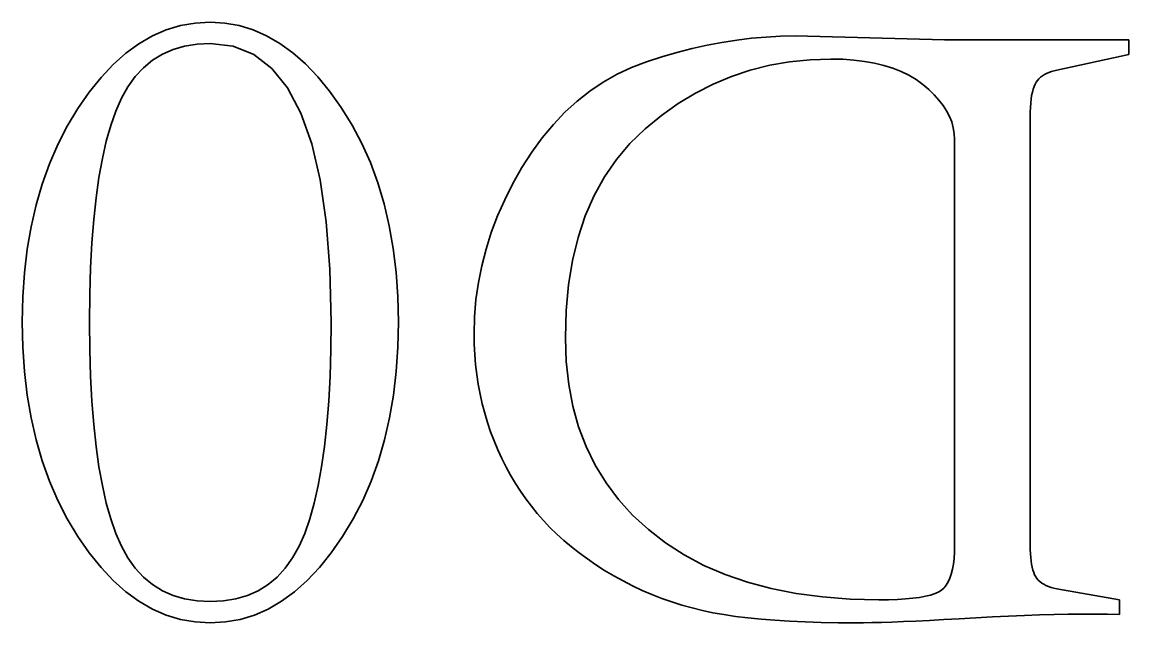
# Model space of a CAD drawing. Header units: millimetres. Extents: x -148 to 148, y -105 to 105.
# Drawn here: x -42.662 to -38.639, y 49.88 to 52.062 of the extents above; entities that cross this region are included whole.
import ezdxf

# ---------------------------------------------------------------- set-up
doc = ezdxf.new("R2010")
doc.units = ezdxf.units.MM
doc.layers.add('粗实线层', color=7, linetype='Continuous', lineweight=35)

msp = doc.modelspace()

# ---------------------------------------------------------------- linework, layer by layer
at = {"layer": '粗实线层', "color": 7, "lineweight": 35, "ltscale": 0.001355}
for p, q in [((-42.086, 52.0498), (-42.0326, 52.0592)), ((-42.1378, 52.0341), (-42.086, 52.0498)), ((-42.086, 49.8926), (-42.1378, 49.9083)), ((-42.0326, 49.8832), (-42.086, 49.8926)), ((-41.8694, 49.8926), (-41.9228, 49.8832)), ((-41.8175, 49.9083), (-41.8694, 49.8926))]:
    msp.add_line(p, q, dxfattribs=at)
at = {"layer": '粗实线层', "color": 7, "lineweight": 35, "ltscale": 0.001375}
for p, q in [((-42.0326, 52.0592), (-41.9777, 52.0623)), ((-41.9777, 49.8801), (-42.0326, 49.8832)), ((-41.9228, 49.8832), (-41.9777, 49.8801))]:
    msp.add_line(p, q, dxfattribs=at)
at = {"layer": '粗实线层', "color": 7, "lineweight": 35, "ltscale": 0.001328}
msp.add_line((-41.9777, 52.0623), (-41.9247, 52.0592), dxfattribs=at)
at = {"layer": '粗实线层', "color": 7, "lineweight": 35, "ltscale": 0.001316}
msp.add_line((-41.9247, 52.0592), (-41.8728, 52.0499), dxfattribs=at)
at = {"layer": '粗实线层', "color": 7, "lineweight": 35, "ltscale": 0.001373}
for p, q in [((-42.1882, 52.0122), (-42.1378, 52.0341)), ((-42.1378, 49.9083), (-42.1882, 49.9302)), ((-41.7672, 49.9302), (-41.8175, 49.9083))]:
    msp.add_line(p, q, dxfattribs=at)
at = {"layer": '粗实线层', "color": 7, "lineweight": 35, "ltscale": 0.001323}
msp.add_line((-41.8728, 52.0499), (-41.8222, 52.0344), dxfattribs=at)
at = {"layer": '粗实线层', "color": 7, "lineweight": 35, "ltscale": 0.001349}
msp.add_line((-41.8222, 52.0344), (-41.7728, 52.0127), dxfattribs=at)
at = {"layer": '粗实线层', "color": 7, "lineweight": 35, "ltscale": 0.001393}
msp.add_line((-41.7728, 52.0127), (-41.7246, 51.9848), dxfattribs=at)
at = {"layer": '粗实线层', "color": 7, "lineweight": 35, "ltscale": 0.001464}
for p, q in [((-42.2844, 51.9495), (-42.2371, 51.984)), ((-42.2371, 49.9584), (-42.2844, 49.9929)), ((-41.671, 49.9929), (-41.7183, 49.9584))]:
    msp.add_line(p, q, dxfattribs=at)
at = {"layer": '粗实线层', "color": 7, "lineweight": 35, "ltscale": 0.001411}
for p, q in [((-42.2371, 51.984), (-42.1882, 52.0122)), ((-42.1882, 49.9302), (-42.2371, 49.9584)), ((-41.7183, 49.9584), (-41.7672, 49.9302))]:
    msp.add_line(p, q, dxfattribs=at)
at = {"layer": '粗实线层', "color": 7, "lineweight": 35, "ltscale": 0.001094}
for p, q in [((-42.0708, 51.9754), (-42.1128, 51.9631)), ((-41.8846, 49.9671), (-41.8426, 49.9795))]:
    msp.add_line(p, q, dxfattribs=at)
at = {"layer": '粗实线层', "color": 7, "lineweight": 35, "ltscale": 0.001141}
for p, q in [((-42.0258, 51.9828), (-42.0708, 51.9754)), ((-42.0708, 49.9671), (-42.0258, 49.9596)), ((-41.9296, 49.9596), (-41.8846, 49.9671))]:
    msp.add_line(p, q, dxfattribs=at)
at = {"layer": '粗实线层', "color": 7, "lineweight": 35, "ltscale": 0.001204}
for p, q in [((-41.9777, 51.9852), (-42.0258, 51.9828)), ((-42.0258, 49.9596), (-41.9777, 49.9572)), ((-41.9777, 49.9572), (-41.9296, 49.9596))]:
    msp.add_line(p, q, dxfattribs=at)
at = {"layer": '粗实线层', "color": 7, "lineweight": 35, "ltscale": 0.002101}
msp.add_line((-41.8943, 51.9751), (-41.9777, 51.9852), dxfattribs=at)
at = {"layer": '粗实线层', "color": 7, "lineweight": 35, "ltscale": 0.002015}
msp.add_line((-41.8196, 51.9447), (-41.8943, 51.9751), dxfattribs=at)
at = {"layer": '粗实线层', "color": 7, "lineweight": 35, "ltscale": 0.001452}
msp.add_line((-41.7246, 51.9848), (-41.6776, 51.9507), dxfattribs=at)
at = {"layer": '粗实线层', "color": 7, "lineweight": 35, "ltscale": 0.001396}
msp.add_line((-40.2267, 51.966), (-40.1722, 51.9782), dxfattribs=at)
at = {"layer": '粗实线层', "color": 7, "lineweight": 35, "ltscale": 0.001378}
msp.add_line((-40.1722, 51.9782), (-40.1181, 51.9886), dxfattribs=at)
at = {"layer": '粗实线层', "color": 7, "lineweight": 35, "ltscale": 0.001361}
msp.add_line((-40.1181, 51.9886), (-40.0643, 51.997), dxfattribs=at)
at = {"layer": '粗实线层', "color": 7, "lineweight": 35, "ltscale": 0.001347}
msp.add_line((-40.0643, 51.997), (-40.0108, 52.0036), dxfattribs=at)
at = {"layer": '粗实线层', "color": 7, "lineweight": 35, "ltscale": 0.001333}
msp.add_line((-40.0108, 52.0036), (-39.9577, 52.0083), dxfattribs=at)
at = {"layer": '粗实线层', "color": 7, "lineweight": 35, "ltscale": 0.001322}
msp.add_line((-39.9577, 52.0083), (-39.9049, 52.0111), dxfattribs=at)
at = {"layer": '粗实线层', "color": 7, "lineweight": 35, "ltscale": 0.001312}
msp.add_line((-39.9049, 52.0111), (-39.8524, 52.012), dxfattribs=at)
at = {"layer": '粗实线层', "color": 7, "lineweight": 35, "ltscale": 0.01358}
msp.add_line((-39.8524, 52.012), (-39.3094, 51.9986), dxfattribs=at)
at = {"layer": '粗实线层', "color": 7, "lineweight": 35, "ltscale": 0.016761}
msp.add_line((-39.3094, 51.9986), (-38.6389, 51.9986), dxfattribs=at)
at = {"layer": '粗实线层', "color": 7, "lineweight": 35, "ltscale": 0.001341}
for p, q in [((-38.6389, 51.9986), (-38.6389, 51.945)), ((-38.6724, 49.9639), (-38.6724, 49.9102))]:
    msp.add_line(p, q, dxfattribs=at)
at = {"layer": '粗实线层', "color": 7, "lineweight": 35, "ltscale": 0.001533}
for p, q in [((-42.3302, 51.9087), (-42.2844, 51.9495)), ((-42.2844, 49.9929), (-42.3302, 50.0336))]:
    msp.add_line(p, q, dxfattribs=at)
at = {"layer": '粗实线层', "color": 7, "lineweight": 35, "ltscale": 0.001055}
msp.add_line((-42.1517, 51.9458), (-42.1876, 51.9236), dxfattribs=at)
at = {"layer": '粗实线层', "color": 7, "lineweight": 35, "ltscale": 0.001065}
msp.add_line((-42.1128, 51.9631), (-42.1517, 51.9458), dxfattribs=at)
at = {"layer": '粗实线层', "color": 7, "lineweight": 35, "ltscale": 0.002077}
msp.add_line((-41.7537, 51.8941), (-41.8196, 51.9447), dxfattribs=at)
at = {"layer": '粗实线层', "color": 7, "lineweight": 35, "ltscale": 0.001525}
msp.add_line((-41.6776, 51.9507), (-41.6318, 51.9104), dxfattribs=at)
at = {"layer": '粗实线层', "color": 7, "lineweight": 35, "ltscale": 0.001457}
for p, q in [((-40.3921, 51.9182), (-40.3366, 51.936)), ((-40.5981, 51.8117), (-40.5497, 51.8442))]:
    msp.add_line(p, q, dxfattribs=at)
at = {"layer": '粗实线层', "color": 7, "lineweight": 35, "ltscale": 0.001435}
msp.add_line((-40.3366, 51.936), (-40.2815, 51.952), dxfattribs=at)
at = {"layer": '粗实线层', "color": 7, "lineweight": 35, "ltscale": 0.001415}
msp.add_line((-40.2815, 51.952), (-40.2267, 51.966), dxfattribs=at)
at = {"layer": '粗实线层', "color": 7, "lineweight": 35, "ltscale": 0.006691}
msp.add_line((-38.6389, 51.945), (-38.9004, 51.888), dxfattribs=at)
at = {"layer": '粗实线层', "color": 7, "lineweight": 35, "ltscale": 0.001616}
for p, q in [((-42.3746, 51.8617), (-42.3302, 51.9087)), ((-42.3302, 50.0336), (-42.3746, 50.0806))]:
    msp.add_line(p, q, dxfattribs=at)
at = {"layer": '粗实线层', "color": 7, "lineweight": 35, "ltscale": 0.001093}
msp.add_line((-42.2205, 51.8965), (-42.2502, 51.8645), dxfattribs=at)
at = {"layer": '粗实线层', "color": 7, "lineweight": 35, "ltscale": 0.001064}
for p, q in [((-42.1876, 51.9236), (-42.2205, 51.8965)), ((-39.6791, 51.9273), (-39.7217, 51.9282))]:
    msp.add_line(p, q, dxfattribs=at)
at = {"layer": '粗实线层', "color": 7, "lineweight": 35, "ltscale": 0.002275}
msp.add_line((-41.6966, 51.8232), (-41.7537, 51.8941), dxfattribs=at)
at = {"layer": '粗实线层', "color": 7, "lineweight": 35, "ltscale": 0.001611}
msp.add_line((-41.6318, 51.9104), (-41.5872, 51.8639), dxfattribs=at)
at = {"layer": '粗实线层', "color": 7, "lineweight": 35, "ltscale": 0.001451}
msp.add_line((-40.4992, 51.8728), (-40.4467, 51.8974), dxfattribs=at)
at = {"layer": '粗实线层', "color": 7, "lineweight": 35, "ltscale": 0.00146}
msp.add_line((-40.4467, 51.8974), (-40.3921, 51.9182), dxfattribs=at)
at = {"layer": '粗实线层', "color": 7, "lineweight": 35, "ltscale": 0.001815}
msp.add_line((-39.9444, 51.9055), (-40.0148, 51.8877), dxfattribs=at)
at = {"layer": '粗实线层', "color": 7, "lineweight": 35, "ltscale": 0.001835}
msp.add_line((-39.8721, 51.9181), (-39.9444, 51.9055), dxfattribs=at)
at = {"layer": '粗实线层', "color": 7, "lineweight": 35, "ltscale": 0.001866}
msp.add_line((-39.7978, 51.9257), (-39.8721, 51.9181), dxfattribs=at)
at = {"layer": '粗实线层', "color": 7, "lineweight": 35, "ltscale": 0.001905}
msp.add_line((-39.7217, 51.9282), (-39.7978, 51.9257), dxfattribs=at)
at = {"layer": '粗实线层', "color": 7, "lineweight": 35, "ltscale": 0.001015}
msp.add_line((-39.6386, 51.9245), (-39.6791, 51.9273), dxfattribs=at)
at = {"layer": '粗实线层', "color": 7, "lineweight": 35, "ltscale": 0.000968561}
msp.add_line((-39.6001, 51.9199), (-39.6386, 51.9245), dxfattribs=at)
at = {"layer": '粗实线层', "color": 7, "lineweight": 35, "ltscale": 0.000924722}
msp.add_line((-39.5637, 51.9135), (-39.6001, 51.9199), dxfattribs=at)
at = {"layer": '粗实线层', "color": 7, "lineweight": 35, "ltscale": 0.00088415}
msp.add_line((-39.5293, 51.9052), (-39.5637, 51.9135), dxfattribs=at)
at = {"layer": '粗实线层', "color": 7, "lineweight": 35, "ltscale": 0.000847148}
msp.add_line((-39.497, 51.8951), (-39.5293, 51.9052), dxfattribs=at)
at = {"layer": '粗实线层', "color": 7, "lineweight": 35, "ltscale": 0.000814349}
msp.add_line((-39.4667, 51.8831), (-39.497, 51.8951), dxfattribs=at)
at = {"layer": '粗实线层', "color": 7, "lineweight": 35, "ltscale": 0.001709}
for p, q in [((-42.4174, 51.8084), (-42.3746, 51.8617)), ((-42.3746, 50.0806), (-42.4174, 50.1339)), ((-41.538, 50.1339), (-41.5808, 50.0806))]:
    msp.add_line(p, q, dxfattribs=at)
at = {"layer": '粗实线层', "color": 7, "lineweight": 35, "ltscale": 0.00114}
msp.add_line((-42.2502, 51.8645), (-42.277, 51.8275), dxfattribs=at)
at = {"layer": '粗实线层', "color": 7, "lineweight": 35, "ltscale": 0.001707}
msp.add_line((-41.5872, 51.8639), (-41.5438, 51.8112), dxfattribs=at)
at = {"layer": '粗实线层', "color": 7, "lineweight": 35, "ltscale": 0.00145}
msp.add_line((-40.5497, 51.8442), (-40.4992, 51.8728), dxfattribs=at)
at = {"layer": '粗实线层', "color": 7, "lineweight": 35, "ltscale": 0.001805}
for p, q in [((-40.0833, 51.865), (-40.1499, 51.8371)), ((-40.0148, 51.8877), (-40.0833, 51.865))]:
    msp.add_line(p, q, dxfattribs=at)
at = {"layer": '粗实线层', "color": 7, "lineweight": 35, "ltscale": 0.000786146}
msp.add_line((-39.4385, 51.8692), (-39.4667, 51.8831), dxfattribs=at)
at = {"layer": '粗实线层', "color": 7, "lineweight": 35, "ltscale": 0.000763044}
msp.add_line((-39.4123, 51.8536), (-39.4385, 51.8692), dxfattribs=at)
at = {"layer": '粗实线层', "color": 7, "lineweight": 35, "ltscale": 0.000745946}
msp.add_line((-39.3881, 51.8361), (-39.4123, 51.8536), dxfattribs=at)
at = {"layer": '粗实线层', "color": 7, "lineweight": 35, "ltscale": 0.000200515}
msp.add_line((-38.9658, 51.8569), (-38.9711, 51.8509), dxfattribs=at)
at = {"layer": '粗实线层', "color": 7, "lineweight": 35, "ltscale": 0.000203115}
msp.add_line((-38.9599, 51.8624), (-38.9658, 51.8569), dxfattribs=at)
at = {"layer": '粗实线层', "color": 7, "lineweight": 35, "ltscale": 0.000207723}
msp.add_line((-38.9533, 51.8675), (-38.9599, 51.8624), dxfattribs=at)
at = {"layer": '粗实线层', "color": 7, "lineweight": 35, "ltscale": 0.000213872}
msp.add_line((-38.9461, 51.8721), (-38.9533, 51.8675), dxfattribs=at)
at = {"layer": '粗实线层', "color": 7, "lineweight": 35, "ltscale": 0.000222076}
msp.add_line((-38.9382, 51.8762), (-38.9461, 51.8721), dxfattribs=at)
at = {"layer": '粗实线层', "color": 7, "lineweight": 35, "ltscale": 0.000231213}
msp.add_line((-38.9297, 51.8799), (-38.9382, 51.8762), dxfattribs=at)
at = {"layer": '粗实线层', "color": 7, "lineweight": 35, "ltscale": 0.00024165}
msp.add_line((-38.9206, 51.883), (-38.9297, 51.8799), dxfattribs=at)
at = {"layer": '粗实线层', "color": 7, "lineweight": 35, "ltscale": 0.000253591}
msp.add_line((-38.9108, 51.8858), (-38.9206, 51.883), dxfattribs=at)
at = {"layer": '粗实线层', "color": 7, "lineweight": 35, "ltscale": 0.000266137}
msp.add_line((-38.9004, 51.888), (-38.9108, 51.8858), dxfattribs=at)
at = {"layer": '粗实线层', "color": 7, "lineweight": 35, "ltscale": 0.001203}
msp.add_line((-42.277, 51.8275), (-42.3007, 51.7857), dxfattribs=at)
at = {"layer": '粗实线层', "color": 7, "lineweight": 35, "ltscale": 0.002578}
msp.add_line((-41.6483, 51.7321), (-41.6966, 51.8232), dxfattribs=at)
at = {"layer": '粗实线层', "color": 7, "lineweight": 35, "ltscale": 0.001473}
for p, q in [((-40.6444, 51.7753), (-40.5981, 51.8117)), ((-39.0758, 49.9049), (-39.1346, 49.9019))]:
    msp.add_line(p, q, dxfattribs=at)
at = {"layer": '粗实线层', "color": 7, "lineweight": 35, "ltscale": 0.001814}
msp.add_line((-40.1499, 51.8371), (-40.2146, 51.8042), dxfattribs=at)
at = {"layer": '粗实线层', "color": 7, "lineweight": 35, "ltscale": 0.00071961}
msp.add_line((-39.3661, 51.8175), (-39.3881, 51.8361), dxfattribs=at)
at = {"layer": '粗实线层', "color": 7, "lineweight": 35, "ltscale": 0.000681496}
msp.add_line((-39.3465, 51.7986), (-39.3661, 51.8175), dxfattribs=at)
at = {"layer": '粗实线层', "color": 7, "lineweight": 35, "ltscale": 0.00028215}
msp.add_line((-38.9869, 51.8189), (-38.9897, 51.808), dxfattribs=at)
at = {"layer": '粗实线层', "color": 7, "lineweight": 35, "ltscale": 0.000256342}
msp.add_line((-38.9837, 51.8286), (-38.9869, 51.8189), dxfattribs=at)
at = {"layer": '粗实线层', "color": 7, "lineweight": 35, "ltscale": 0.000232092}
msp.add_line((-38.98, 51.8371), (-38.9837, 51.8286), dxfattribs=at)
at = {"layer": '粗实线层', "color": 7, "lineweight": 35, "ltscale": 0.000210129}
msp.add_line((-38.9758, 51.8444), (-38.98, 51.8371), dxfattribs=at)
at = {"layer": '粗实线层', "color": 7, "lineweight": 35, "ltscale": 0.000199466}
msp.add_line((-38.9711, 51.8509), (-38.9758, 51.8444), dxfattribs=at)
at = {"layer": '粗实线层', "color": 7, "lineweight": 35, "ltscale": 0.001812}
for p, q in [((-42.4587, 51.7489), (-42.4174, 51.8084)), ((-42.4174, 50.1339), (-42.4587, 50.1935)), ((-41.4966, 50.1935), (-41.538, 50.1339))]:
    msp.add_line(p, q, dxfattribs=at)
at = {"layer": '粗实线层', "color": 7, "lineweight": 35, "ltscale": 0.001279}
msp.add_line((-42.3007, 51.7857), (-42.3213, 51.7388), dxfattribs=at)
at = {"layer": '粗实线层', "color": 7, "lineweight": 35, "ltscale": 0.001811}
msp.add_line((-41.5438, 51.8112), (-41.5017, 51.7522), dxfattribs=at)
at = {"layer": '粗实线层', "color": 7, "lineweight": 35, "ltscale": 0.001496}
msp.add_line((-40.6886, 51.7349), (-40.6444, 51.7753), dxfattribs=at)
at = {"layer": '粗实线层', "color": 7, "lineweight": 35, "ltscale": 0.001834}
msp.add_line((-40.2146, 51.8042), (-40.2773, 51.7663), dxfattribs=at)
at = {"layer": '粗实线层', "color": 7, "lineweight": 35, "ltscale": 0.000646851}
msp.add_line((-39.3291, 51.7794), (-39.3465, 51.7986), dxfattribs=at)
at = {"layer": '粗实线层', "color": 7, "lineweight": 35, "ltscale": 0.000615331}
msp.add_line((-39.3141, 51.7599), (-39.3291, 51.7794), dxfattribs=at)
at = {"layer": '粗实线层', "color": 7, "lineweight": 35, "ltscale": 0.000365557}
msp.add_line((-38.9941, 51.7825), (-38.9956, 51.7679), dxfattribs=at)
at = {"layer": '粗实线层', "color": 7, "lineweight": 35, "ltscale": 0.00033715}
msp.add_line((-38.9922, 51.7958), (-38.9941, 51.7825), dxfattribs=at)
at = {"layer": '粗实线层', "color": 7, "lineweight": 35, "ltscale": 0.00030935}
msp.add_line((-38.9897, 51.808), (-38.9922, 51.7958), dxfattribs=at)
at = {"layer": '粗实线层', "color": 7, "lineweight": 35, "ltscale": 0.001871}
msp.add_line((-42.4973, 51.6847), (-42.4587, 51.7489), dxfattribs=at)
at = {"layer": '粗实线层', "color": 7, "lineweight": 35, "ltscale": 0.001377}
msp.add_line((-42.3213, 51.7388), (-42.3394, 51.6868), dxfattribs=at)
at = {"layer": '粗实线层', "color": 7, "lineweight": 35, "ltscale": 0.002954}
msp.add_line((-41.6088, 51.6208), (-41.6483, 51.7321), dxfattribs=at)
at = {"layer": '粗实线层', "color": 7, "lineweight": 35, "ltscale": 0.001872}
for p, q in [((-41.5017, 51.7522), (-41.4622, 51.6886)), ((-42.4587, 50.1935), (-42.4973, 50.2577)), ((-41.4581, 50.2577), (-41.4966, 50.1935))]:
    msp.add_line(p, q, dxfattribs=at)
at = {"layer": '粗实线层', "color": 7, "lineweight": 35, "ltscale": 0.001528}
msp.add_line((-40.7307, 51.6907), (-40.6886, 51.7349), dxfattribs=at)
at = {"layer": '粗实线层', "color": 7, "lineweight": 35, "ltscale": 0.001863}
msp.add_line((-40.2773, 51.7663), (-40.3382, 51.7232), dxfattribs=at)
at = {"layer": '粗实线层', "color": 7, "lineweight": 35, "ltscale": 0.000588284}
msp.add_line((-39.3014, 51.7401), (-39.3141, 51.7599), dxfattribs=at)
at = {"layer": '粗实线层', "color": 7, "lineweight": 35, "ltscale": 0.000565761}
msp.add_line((-39.291, 51.72), (-39.3014, 51.7401), dxfattribs=at)
at = {"layer": '粗实线层', "color": 7, "lineweight": 35, "ltscale": 0.000454173}
msp.add_line((-38.9974, 51.7352), (-38.9976, 51.717), dxfattribs=at)
at = {"layer": '粗实线层', "color": 7, "lineweight": 35, "ltscale": 0.000424313}
msp.add_line((-38.9967, 51.7522), (-38.9974, 51.7352), dxfattribs=at)
at = {"layer": '粗实线层', "color": 7, "lineweight": 35, "ltscale": 0.000394988}
msp.add_line((-38.9956, 51.7679), (-38.9967, 51.7522), dxfattribs=at)
at = {"layer": '粗实线层', "color": 7, "lineweight": 35, "ltscale": 0.001902}
msp.add_line((-40.3382, 51.7232), (-40.3971, 51.6751), dxfattribs=at)
at = {"layer": '粗实线层', "color": 7, "lineweight": 35, "ltscale": 0.000548777}
msp.add_line((-39.2829, 51.6996), (-39.291, 51.72), dxfattribs=at)
at = {"layer": '粗实线层', "color": 7, "lineweight": 35, "ltscale": 0.00053723}
msp.add_line((-39.2771, 51.6789), (-39.2829, 51.6996), dxfattribs=at)
at = {"layer": '粗实线层', "color": 7, "lineweight": 35, "ltscale": 0.038885}
msp.add_line((-38.9976, 51.717), (-38.9976, 50.1616), dxfattribs=at)
at = {"layer": '粗实线层', "color": 7, "lineweight": 35, "ltscale": 0.001887}
msp.add_line((-42.5317, 51.6176), (-42.4973, 51.6847), dxfattribs=at)
at = {"layer": '粗实线层', "color": 7, "lineweight": 35, "ltscale": 0.001493}
msp.add_line((-42.3394, 51.6868), (-42.3557, 51.6294), dxfattribs=at)
at = {"layer": '粗实线层', "color": 7, "lineweight": 35, "ltscale": 0.001889}
msp.add_line((-41.4622, 51.6886), (-41.4269, 51.6218), dxfattribs=at)
at = {"layer": '粗实线层', "color": 7, "lineweight": 35, "ltscale": 0.001567}
msp.add_line((-40.7708, 51.6425), (-40.7307, 51.6907), dxfattribs=at)
at = {"layer": '粗实线层', "color": 7, "lineweight": 35, "ltscale": 0.001914}
for p, q in [((-40.3971, 51.6751), (-40.4522, 51.622)), ((-40.6388, 50.5919), (-40.6117, 50.5203))]:
    msp.add_line(p, q, dxfattribs=at)
at = {"layer": '粗实线层', "color": 7, "lineweight": 35, "ltscale": 0.000532216}
msp.add_line((-39.2736, 51.6579), (-39.2771, 51.6789), dxfattribs=at)
at = {"layer": '粗实线层', "color": 7, "lineweight": 35, "ltscale": 0.00053332}
msp.add_line((-39.2725, 51.6366), (-39.2736, 51.6579), dxfattribs=at)
at = {"layer": '粗实线层', "color": 7, "lineweight": 35, "ltscale": 0.001911}
msp.add_line((-42.5622, 51.5474), (-42.5317, 51.6176), dxfattribs=at)
at = {"layer": '粗实线层', "color": 7, "lineweight": 35, "ltscale": 0.001614}
msp.add_line((-42.3557, 51.6294), (-42.37, 51.5664), dxfattribs=at)
at = {"layer": '粗实线层', "color": 7, "lineweight": 35, "ltscale": 0.003379}
msp.add_line((-41.5781, 51.4892), (-41.6088, 51.6208), dxfattribs=at)
at = {"layer": '粗实线层', "color": 7, "lineweight": 35, "ltscale": 0.001915}
for p, q in [((-41.4269, 51.6218), (-41.3957, 51.5519)), ((-42.5317, 50.325), (-42.5622, 50.3953)), ((-41.3932, 50.3953), (-41.4236, 50.325))]:
    msp.add_line(p, q, dxfattribs=at)
at = {"layer": '粗实线层', "color": 7, "lineweight": 35, "ltscale": 0.001612}
msp.add_line((-40.8087, 51.5904), (-40.7708, 51.6425), dxfattribs=at)
at = {"layer": '粗实线层', "color": 7, "lineweight": 35, "ltscale": 0.001907}
msp.add_line((-40.4522, 51.622), (-40.5015, 51.5638), dxfattribs=at)
at = {"layer": '粗实线层', "color": 7, "lineweight": 35, "ltscale": 0.036874}
msp.add_line((-39.2725, 50.1616), (-39.2725, 51.6366), dxfattribs=at)
at = {"layer": '粗实线层', "color": 7, "lineweight": 35, "ltscale": 0.001664}
msp.add_line((-40.8447, 51.5344), (-40.8087, 51.5904), dxfattribs=at)
at = {"layer": '粗实线层', "color": 7, "lineweight": 35, "ltscale": 0.001943}
msp.add_line((-42.5885, 51.4743), (-42.5622, 51.5474), dxfattribs=at)
at = {"layer": '粗实线层', "color": 7, "lineweight": 35, "ltscale": 0.001738}
msp.add_line((-42.37, 51.5664), (-42.3824, 51.498), dxfattribs=at)
at = {"layer": '粗实线层', "color": 7, "lineweight": 35, "ltscale": 0.00195}
msp.add_line((-41.3957, 51.5519), (-41.3687, 51.4787), dxfattribs=at)
at = {"layer": '粗实线层', "color": 7, "lineweight": 35, "ltscale": 0.001675}
msp.add_line((-40.8778, 51.4761), (-40.8447, 51.5344), dxfattribs=at)
at = {"layer": '粗实线层', "color": 7, "lineweight": 35, "ltscale": 0.00192}
msp.add_line((-40.5015, 51.5638), (-40.545, 51.5005), dxfattribs=at)
at = {"layer": '粗实线层', "color": 7, "lineweight": 35, "ltscale": 0.001865}
msp.add_line((-42.3824, 51.498), (-42.3929, 51.4241), dxfattribs=at)
at = {"layer": '粗实线层', "color": 7, "lineweight": 35, "ltscale": 0.001951}
msp.add_line((-40.545, 51.5005), (-40.5827, 51.4322), dxfattribs=at)
at = {"layer": '粗实线层', "color": 7, "lineweight": 35, "ltscale": 0.001983}
msp.add_line((-42.6108, 51.3982), (-42.5885, 51.4743), dxfattribs=at)
at = {"layer": '粗实线层', "color": 7, "lineweight": 35, "ltscale": 0.003836}
msp.add_line((-41.5561, 51.3373), (-41.5781, 51.4892), dxfattribs=at)
at = {"layer": '粗实线层', "color": 7, "lineweight": 35, "ltscale": 0.001992}
msp.add_line((-41.3687, 51.4787), (-41.3458, 51.4024), dxfattribs=at)
at = {"layer": '粗实线层', "color": 7, "lineweight": 35, "ltscale": 0.001645}
msp.add_line((-40.9074, 51.4174), (-40.8778, 51.4761), dxfattribs=at)
at = {"layer": '粗实线层', "color": 7, "lineweight": 35, "ltscale": 0.001995}
msp.add_line((-42.3929, 51.4241), (-42.4015, 51.3448), dxfattribs=at)
at = {"layer": '粗实线层', "color": 7, "lineweight": 35, "ltscale": 0.001619}
msp.add_line((-40.9336, 51.3581), (-40.9074, 51.4174), dxfattribs=at)
at = {"layer": '粗实线层', "color": 7, "lineweight": 35, "ltscale": 0.002001}
msp.add_line((-40.5827, 51.4322), (-40.6146, 51.3588), dxfattribs=at)
at = {"layer": '粗实线层', "color": 7, "lineweight": 35, "ltscale": 0.002029}
msp.add_line((-42.6291, 51.3191), (-42.6108, 51.3982), dxfattribs=at)
at = {"layer": '粗实线层', "color": 7, "lineweight": 35, "ltscale": 0.002043}
msp.add_line((-41.3458, 51.4024), (-41.3271, 51.3228), dxfattribs=at)
at = {"layer": '粗实线层', "color": 7, "lineweight": 35, "ltscale": 0.002126}
msp.add_line((-42.4015, 51.3448), (-42.4082, 51.26), dxfattribs=at)
at = {"layer": '粗实线层', "color": 7, "lineweight": 35, "ltscale": 0.004315}
msp.add_line((-41.5429, 51.1652), (-41.5561, 51.3373), dxfattribs=at)
at = {"layer": '粗实线层', "color": 7, "lineweight": 35, "ltscale": 0.001598}
msp.add_line((-40.9562, 51.2984), (-40.9336, 51.3581), dxfattribs=at)
at = {"layer": '粗实线层', "color": 7, "lineweight": 35, "ltscale": 0.002067}
msp.add_line((-40.6146, 51.3588), (-40.6407, 51.2803), dxfattribs=at)
at = {"layer": '粗实线层', "color": 7, "lineweight": 35, "ltscale": 0.002083}
msp.add_line((-42.6433, 51.237), (-42.6291, 51.3191), dxfattribs=at)
at = {"layer": '粗实线层', "color": 7, "lineweight": 35, "ltscale": 0.0021}
msp.add_line((-41.3271, 51.3228), (-41.3125, 51.2401), dxfattribs=at)
at = {"layer": '粗实线层', "color": 7, "lineweight": 35, "ltscale": 0.001581}
msp.add_line((-40.9754, 51.2381), (-40.9562, 51.2984), dxfattribs=at)
at = {"layer": '粗实线层', "color": 7, "lineweight": 35, "ltscale": 0.00226}
msp.add_line((-42.4082, 51.26), (-42.413, 51.1698), dxfattribs=at)
at = {"layer": '粗实线层', "color": 7, "lineweight": 35, "ltscale": 0.002149}
msp.add_line((-40.6407, 51.2803), (-40.661, 51.1968), dxfattribs=at)
at = {"layer": '粗实线层', "color": 7, "lineweight": 35, "ltscale": 0.002141}
msp.add_line((-42.6534, 51.1519), (-42.6433, 51.237), dxfattribs=at)
at = {"layer": '粗实线层', "color": 7, "lineweight": 35, "ltscale": 0.002163}
msp.add_line((-41.3125, 51.2401), (-41.3022, 51.1542), dxfattribs=at)
at = {"layer": '粗实线层', "color": 7, "lineweight": 35, "ltscale": 0.001569}
msp.add_line((-40.9911, 51.1773), (-40.9754, 51.2381), dxfattribs=at)
at = {"layer": '粗实线层', "color": 7, "lineweight": 35, "ltscale": 0.002394}
msp.add_line((-42.413, 51.1698), (-42.4159, 51.0741), dxfattribs=at)
at = {"layer": '粗实线层', "color": 7, "lineweight": 35, "ltscale": 0.001562}
for p, q in [((-41.0033, 51.1161), (-40.9911, 51.1773)), ((-41.0172, 50.9921), (-41.012, 51.0543))]:
    msp.add_line(p, q, dxfattribs=at)
at = {"layer": '粗实线层', "color": 7, "lineweight": 35, "ltscale": 0.002244}
msp.add_line((-40.661, 51.1968), (-40.6755, 51.1082), dxfattribs=at)
at = {"layer": '粗实线层', "color": 7, "lineweight": 35, "ltscale": 0.002207}
msp.add_line((-42.6595, 51.0639), (-42.6534, 51.1519), dxfattribs=at)
at = {"layer": '粗实线层', "color": 7, "lineweight": 35, "ltscale": 0.00481}
msp.add_line((-41.5386, 50.9729), (-41.5429, 51.1652), dxfattribs=at)
at = {"layer": '粗实线层', "color": 7, "lineweight": 35, "ltscale": 0.002232}
msp.add_line((-41.3022, 51.1542), (-41.2959, 51.0651), dxfattribs=at)
at = {"layer": '粗实线层', "color": 7, "lineweight": 35, "ltscale": 0.001559}
msp.add_line((-41.012, 51.0543), (-41.0033, 51.1161), dxfattribs=at)
at = {"layer": '粗实线层', "color": 7, "lineweight": 35, "ltscale": 0.002351}
msp.add_line((-40.6755, 51.1082), (-40.6842, 51.0146), dxfattribs=at)
at = {"layer": '粗实线层', "color": 7, "lineweight": 35, "ltscale": 0.002276}
msp.add_line((-42.6615, 50.9729), (-42.6595, 51.0639), dxfattribs=at)
at = {"layer": '粗实线层', "color": 7, "lineweight": 35, "ltscale": 0.00253}
for p, q in [((-42.4159, 51.0741), (-42.4168, 50.9729)), ((-42.4168, 50.9729), (-42.4159, 50.8717)), ((-41.5395, 50.8717), (-41.5386, 50.9729))]:
    msp.add_line(p, q, dxfattribs=at)
at = {"layer": '粗实线层', "color": 7, "lineweight": 35, "ltscale": 0.002307}
msp.add_line((-41.2959, 51.0651), (-41.2938, 50.9729), dxfattribs=at)
at = {"layer": '粗实线层', "color": 7, "lineweight": 35, "ltscale": 0.002469}
msp.add_line((-40.6842, 51.0146), (-40.6871, 50.9159), dxfattribs=at)
at = {"layer": '粗实线层', "color": 7, "lineweight": 35, "ltscale": 0.002292}
for p, q in [((-42.6595, 50.8812), (-42.6615, 50.9729)), ((-41.2938, 50.9729), (-41.2959, 50.8812))]:
    msp.add_line(p, q, dxfattribs=at)
at = {"layer": '粗实线层', "color": 7, "lineweight": 35, "ltscale": 0.00157}
msp.add_line((-41.019, 50.9293), (-41.0172, 50.9921), dxfattribs=at)
at = {"layer": '粗实线层', "color": 7, "lineweight": 35, "ltscale": 0.000933766}
msp.add_line((-41.0184, 50.8919), (-41.019, 50.9293), dxfattribs=at)
at = {"layer": '粗实线层', "color": 7, "lineweight": 35, "ltscale": 0.000924463}
msp.add_line((-41.0166, 50.855), (-41.0184, 50.8919), dxfattribs=at)
at = {"layer": '粗实线层', "color": 7, "lineweight": 35, "ltscale": 0.002167}
msp.add_line((-40.6871, 50.9159), (-40.6841, 50.8293), dxfattribs=at)
at = {"layer": '粗实线层', "color": 7, "lineweight": 35, "ltscale": 0.002221}
for p, q in [((-42.6534, 50.7926), (-42.6595, 50.8812)), ((-41.2959, 50.8812), (-41.302, 50.7926))]:
    msp.add_line(p, q, dxfattribs=at)
at = {"layer": '粗实线层', "color": 7, "lineweight": 35, "ltscale": 0.002395}
for p, q in [((-42.4159, 50.8717), (-42.413, 50.7759)), ((-41.5424, 50.7759), (-41.5395, 50.8717))]:
    msp.add_line(p, q, dxfattribs=at)
at = {"layer": '粗实线层', "color": 7, "lineweight": 35, "ltscale": 0.000916737}
msp.add_line((-41.0135, 50.8185), (-41.0166, 50.855), dxfattribs=at)
at = {"layer": '粗实线层', "color": 7, "lineweight": 35, "ltscale": 0.000909457}
msp.add_line((-41.0093, 50.7823), (-41.0135, 50.8185), dxfattribs=at)
at = {"layer": '粗实线层', "color": 7, "lineweight": 35, "ltscale": 0.002084}
msp.add_line((-40.6841, 50.8293), (-40.675, 50.7464), dxfattribs=at)
at = {"layer": '粗实线层', "color": 7, "lineweight": 35, "ltscale": 0.002154}
for p, q in [((-42.6433, 50.707), (-42.6534, 50.7926)), ((-41.302, 50.7926), (-41.3121, 50.707)), ((-40.1065, 50.0556), (-40.025, 50.0275))]:
    msp.add_line(p, q, dxfattribs=at)
at = {"layer": '粗实线层', "color": 7, "lineweight": 35, "ltscale": 0.002262}
for p, q in [((-42.413, 50.7759), (-42.4082, 50.6855)), ((-41.5472, 50.6855), (-41.5424, 50.7759))]:
    msp.add_line(p, q, dxfattribs=at)
at = {"layer": '粗实线层', "color": 7, "lineweight": 35, "ltscale": 0.000903665}
msp.add_line((-41.0039, 50.7466), (-41.0093, 50.7823), dxfattribs=at)
at = {"layer": '粗实线层', "color": 7, "lineweight": 35, "ltscale": 0.000898745}
msp.add_line((-40.9972, 50.7113), (-41.0039, 50.7466), dxfattribs=at)
at = {"layer": '粗实线层', "color": 7, "lineweight": 35, "ltscale": 0.002014}
msp.add_line((-40.675, 50.7464), (-40.6599, 50.6673), dxfattribs=at)
at = {"layer": '粗实线层', "color": 7, "lineweight": 35, "ltscale": 0.002093}
for p, q in [((-42.6291, 50.6245), (-42.6433, 50.707)), ((-41.3121, 50.707), (-41.3263, 50.6245))]:
    msp.add_line(p, q, dxfattribs=at)
at = {"layer": '粗实线层', "color": 7, "lineweight": 35, "ltscale": 0.002129}
for p, q in [((-42.4082, 50.6855), (-42.4015, 50.6006)), ((-41.5538, 50.6006), (-41.5472, 50.6855))]:
    msp.add_line(p, q, dxfattribs=at)
at = {"layer": '粗实线层', "color": 7, "lineweight": 35, "ltscale": 0.000894886}
msp.add_line((-40.9894, 50.6763), (-40.9972, 50.7113), dxfattribs=at)
at = {"layer": '粗实线层', "color": 7, "lineweight": 35, "ltscale": 0.000892509}
msp.add_line((-40.9803, 50.6418), (-40.9894, 50.6763), dxfattribs=at)
at = {"layer": '粗实线层', "color": 7, "lineweight": 35, "ltscale": 0.001957}
msp.add_line((-40.6599, 50.6673), (-40.6388, 50.5919), dxfattribs=at)
at = {"layer": '粗实线层', "color": 7, "lineweight": 35, "ltscale": 0.002038}
for p, q in [((-42.6108, 50.545), (-42.6291, 50.6245)), ((-41.3263, 50.6245), (-41.3445, 50.545))]:
    msp.add_line(p, q, dxfattribs=at)
at = {"layer": '粗实线层', "color": 7, "lineweight": 35, "ltscale": 0.000890837}
msp.add_line((-40.9701, 50.6077), (-40.9803, 50.6418), dxfattribs=at)
at = {"layer": '粗实线层', "color": 7, "lineweight": 35, "ltscale": 0.000890395}
msp.add_line((-40.9586, 50.574), (-40.9701, 50.6077), dxfattribs=at)
at = {"layer": '粗实线层', "color": 7, "lineweight": 35, "ltscale": 0.001999}
for p, q in [((-42.4015, 50.6006), (-42.3929, 50.5212)), ((-41.5624, 50.5212), (-41.5538, 50.6006))]:
    msp.add_line(p, q, dxfattribs=at)
at = {"layer": '粗实线层', "color": 7, "lineweight": 35, "ltscale": 0.00088586}
msp.add_line((-40.9461, 50.5408), (-40.9586, 50.574), dxfattribs=at)
at = {"layer": '粗实线层', "color": 7, "lineweight": 35, "ltscale": 0.00199}
for p, q in [((-42.5885, 50.4686), (-42.6108, 50.545)), ((-41.3445, 50.545), (-41.3668, 50.4686))]:
    msp.add_line(p, q, dxfattribs=at)
at = {"layer": '粗实线层', "color": 7, "lineweight": 35, "ltscale": 0.000877102}
msp.add_line((-40.9325, 50.5084), (-40.9461, 50.5408), dxfattribs=at)
at = {"layer": '粗实线层', "color": 7, "lineweight": 35, "ltscale": 0.00187}
for p, q in [((-42.3929, 50.5212), (-42.3824, 50.4471)), ((-41.5729, 50.4471), (-41.5624, 50.5212))]:
    msp.add_line(p, q, dxfattribs=at)
at = {"layer": '粗实线层', "color": 7, "lineweight": 35, "ltscale": 0.00086883}
msp.add_line((-40.918, 50.4769), (-40.9325, 50.5084), dxfattribs=at)
at = {"layer": '粗实线层', "color": 7, "lineweight": 35, "ltscale": 0.001888}
msp.add_line((-40.6117, 50.5203), (-40.5785, 50.4525), dxfattribs=at)
at = {"layer": '粗实线层', "color": 7, "lineweight": 35, "ltscale": 0.001949}
for p, q in [((-42.5622, 50.3953), (-42.5885, 50.4686)), ((-41.3668, 50.4686), (-41.3932, 50.3953)), ((-40.4427, 50.2714), (-40.3854, 50.2186))]:
    msp.add_line(p, q, dxfattribs=at)
at = {"layer": '粗实线层', "color": 7, "lineweight": 35, "ltscale": 0.001743}
for p, q in [((-42.3824, 50.4471), (-42.37, 50.3785)), ((-41.5854, 50.3785), (-41.5729, 50.4471))]:
    msp.add_line(p, q, dxfattribs=at)
at = {"layer": '粗实线层', "color": 7, "lineweight": 35, "ltscale": 0.000862376}
msp.add_line((-40.9026, 50.446), (-40.918, 50.4769), dxfattribs=at)
at = {"layer": '粗实线层', "color": 7, "lineweight": 35, "ltscale": 0.000856392}
msp.add_line((-40.8861, 50.416), (-40.9026, 50.446), dxfattribs=at)
at = {"layer": '粗实线层', "color": 7, "lineweight": 35, "ltscale": 0.001879}
msp.add_line((-40.5785, 50.4525), (-40.5393, 50.3884), dxfattribs=at)
at = {"layer": '粗实线层', "color": 7, "lineweight": 35, "ltscale": 0.000851664}
msp.add_line((-40.8687, 50.3867), (-40.8861, 50.416), dxfattribs=at)
at = {"layer": '粗实线层', "color": 7, "lineweight": 35, "ltscale": 0.00162}
for p, q in [((-42.37, 50.3785), (-42.3557, 50.3153)), ((-41.5997, 50.3153), (-41.5854, 50.3785))]:
    msp.add_line(p, q, dxfattribs=at)
at = {"layer": '粗实线层', "color": 7, "lineweight": 35, "ltscale": 0.000848087}
msp.add_line((-40.8503, 50.3582), (-40.8687, 50.3867), dxfattribs=at)
at = {"layer": '粗实线层', "color": 7, "lineweight": 35, "ltscale": 0.001886}
msp.add_line((-40.5393, 50.3884), (-40.494, 50.328), dxfattribs=at)
at = {"layer": '粗实线层', "color": 7, "lineweight": 35, "ltscale": 0.00189}
for p, q in [((-42.4973, 50.2577), (-42.5317, 50.325)), ((-41.4236, 50.325), (-41.4581, 50.2577))]:
    msp.add_line(p, q, dxfattribs=at)
at = {"layer": '粗实线层', "color": 7, "lineweight": 35, "ltscale": 0.000845643}
msp.add_line((-40.831, 50.3305), (-40.8503, 50.3582), dxfattribs=at)
at = {"layer": '粗实线层', "color": 7, "lineweight": 35, "ltscale": 0.000844386}
msp.add_line((-40.8106, 50.3035), (-40.831, 50.3305), dxfattribs=at)
at = {"layer": '粗实线层', "color": 7, "lineweight": 35, "ltscale": 0.001909}
msp.add_line((-40.494, 50.328), (-40.4427, 50.2714), dxfattribs=at)
at = {"layer": '粗实线层', "color": 7, "lineweight": 35, "ltscale": 0.0015}
for p, q in [((-42.3557, 50.3153), (-42.3394, 50.2575)), ((-41.6159, 50.2575), (-41.5997, 50.3153))]:
    msp.add_line(p, q, dxfattribs=at)
at = {"layer": '粗实线层', "color": 7, "lineweight": 35, "ltscale": 0.000844153}
msp.add_line((-40.7893, 50.2773), (-40.8106, 50.3035), dxfattribs=at)
at = {"layer": '粗实线层', "color": 7, "lineweight": 35, "ltscale": 0.001385}
for p, q in [((-42.3394, 50.2575), (-42.3213, 50.2052)), ((-41.6341, 50.2052), (-41.6159, 50.2575))]:
    msp.add_line(p, q, dxfattribs=at)
at = {"layer": '粗实线层', "color": 7, "lineweight": 35, "ltscale": 0.000848213}
msp.add_line((-40.7669, 50.2518), (-40.7893, 50.2773), dxfattribs=at)
at = {"layer": '粗实线层', "color": 7, "lineweight": 35, "ltscale": 0.000856848}
msp.add_line((-40.7434, 50.2269), (-40.7669, 50.2518), dxfattribs=at)
at = {"layer": '粗实线层', "color": 7, "lineweight": 35, "ltscale": 0.001286}
for p, q in [((-42.3213, 50.2052), (-42.3007, 50.1581)), ((-41.6547, 50.1581), (-41.6341, 50.2052))]:
    msp.add_line(p, q, dxfattribs=at)
at = {"layer": '粗实线层', "color": 7, "lineweight": 35, "ltscale": 0.000866871}
msp.add_line((-40.7185, 50.2027), (-40.7434, 50.2269), dxfattribs=at)
at = {"layer": '粗实线层', "color": 7, "lineweight": 35, "ltscale": 0.000877703}
msp.add_line((-40.6925, 50.1791), (-40.7185, 50.2027), dxfattribs=at)
at = {"layer": '粗实线层', "color": 7, "lineweight": 35, "ltscale": 0.00198}
msp.add_line((-40.3854, 50.2186), (-40.3227, 50.1702), dxfattribs=at)
at = {"layer": '粗实线层', "color": 7, "lineweight": 35, "ltscale": 0.00089026}
msp.add_line((-40.6653, 50.1562), (-40.6925, 50.1791), dxfattribs=at)
at = {"layer": '粗实线层', "color": 7, "lineweight": 35, "ltscale": 0.002003}
msp.add_line((-40.3227, 50.1702), (-40.2553, 50.1269), dxfattribs=at)
at = {"layer": '粗实线层', "color": 7, "lineweight": 35, "ltscale": 0.001209}
for p, q in [((-42.3007, 50.1581), (-42.277, 50.1159)), ((-41.6784, 50.1159), (-41.6547, 50.1581))]:
    msp.add_line(p, q, dxfattribs=at)
at = {"layer": '粗实线层', "color": 7, "lineweight": 35, "ltscale": 0.000903234}
msp.add_line((-40.6369, 50.1339), (-40.6653, 50.1562), dxfattribs=at)
at = {"layer": '粗实线层', "color": 7, "lineweight": 35, "ltscale": 0.000917885}
msp.add_line((-40.6072, 50.1122), (-40.6369, 50.1339), dxfattribs=at)
at = {"layer": '粗实线层', "color": 7, "lineweight": 35, "ltscale": 0.002039}
msp.add_line((-40.2553, 50.1269), (-40.1833, 50.0887), dxfattribs=at)
at = {"layer": '粗实线层', "color": 7, "lineweight": 35, "ltscale": 0.000568901}
msp.add_line((-39.2743, 50.1144), (-39.2729, 50.1371), dxfattribs=at)
at = {"layer": '粗实线层', "color": 7, "lineweight": 35, "ltscale": 0.000614089}
msp.add_line((-39.2729, 50.1371), (-39.2725, 50.1616), dxfattribs=at)
at = {"layer": '粗实线层', "color": 7, "lineweight": 35, "ltscale": 0.000390656}
msp.add_line((-38.9976, 50.1616), (-38.9974, 50.146), dxfattribs=at)
at = {"layer": '粗实线层', "color": 7, "lineweight": 35, "ltscale": 0.000367474}
msp.add_line((-38.9974, 50.146), (-38.9968, 50.1313), dxfattribs=at)
at = {"layer": '粗实线层', "color": 7, "lineweight": 35, "ltscale": 0.000344245}
msp.add_line((-38.9968, 50.1313), (-38.9958, 50.1176), dxfattribs=at)
at = {"layer": '粗实线层', "color": 7, "lineweight": 35, "ltscale": 0.001145}
msp.add_line((-42.277, 50.1159), (-42.2502, 50.0787), dxfattribs=at)
at = {"layer": '粗实线层', "color": 7, "lineweight": 35, "ltscale": 0.001146}
msp.add_line((-41.7051, 50.0787), (-41.6784, 50.1159), dxfattribs=at)
at = {"layer": '粗实线层', "color": 7, "lineweight": 35, "ltscale": 0.000933214}
msp.add_line((-40.5764, 50.0912), (-40.6072, 50.1122), dxfattribs=at)
at = {"layer": '粗实线层', "color": 7, "lineweight": 35, "ltscale": 0.000949563}
msp.add_line((-40.5444, 50.0708), (-40.5764, 50.0912), dxfattribs=at)
at = {"layer": '粗实线层', "color": 7, "lineweight": 35, "ltscale": 0.00209}
msp.add_line((-40.1833, 50.0887), (-40.1065, 50.0556), dxfattribs=at)
at = {"layer": '粗实线层', "color": 7, "lineweight": 35, "ltscale": 0.000482711}
msp.add_line((-39.28, 50.0745), (-39.2767, 50.0935), dxfattribs=at)
at = {"layer": '粗实线层', "color": 7, "lineweight": 35, "ltscale": 0.000524957}
msp.add_line((-39.2767, 50.0935), (-39.2743, 50.1144), dxfattribs=at)
at = {"layer": '粗实线层', "color": 7, "lineweight": 35, "ltscale": 0.000322351}
msp.add_line((-38.9958, 50.1176), (-38.9944, 50.1048), dxfattribs=at)
at = {"layer": '粗实线层', "color": 7, "lineweight": 35, "ltscale": 0.000299858}
msp.add_line((-38.9944, 50.1048), (-38.9926, 50.0929), dxfattribs=at)
at = {"layer": '粗实线层', "color": 7, "lineweight": 35, "ltscale": 0.000278826}
msp.add_line((-38.9926, 50.0929), (-38.9904, 50.082), dxfattribs=at)
at = {"layer": '粗实线层', "color": 7, "lineweight": 35, "ltscale": 0.000258101}
msp.add_line((-38.9904, 50.082), (-38.9877, 50.072), dxfattribs=at)
at = {"layer": '粗实线层', "color": 7, "lineweight": 35, "ltscale": 0.001097}
for p, q in [((-42.2502, 50.0787), (-42.2205, 50.0465)), ((-41.7349, 50.0465), (-41.7051, 50.0787))]:
    msp.add_line(p, q, dxfattribs=at)
at = {"layer": '粗实线层', "color": 7, "lineweight": 35, "ltscale": 0.001067}
for p, q in [((-42.2205, 50.0465), (-42.1876, 50.0192)), ((-41.7678, 50.0192), (-41.7349, 50.0465))]:
    msp.add_line(p, q, dxfattribs=at)
at = {"layer": '粗实线层', "color": 7, "lineweight": 35, "ltscale": 0.001615}
msp.add_line((-41.5808, 50.0806), (-41.6251, 50.0336), dxfattribs=at)
at = {"layer": '粗实线层', "color": 7, "lineweight": 35, "ltscale": 0.0009672}
msp.add_line((-40.5111, 50.051), (-40.5444, 50.0708), dxfattribs=at)
at = {"layer": '粗实线层', "color": 7, "lineweight": 35, "ltscale": 0.00097333}
msp.add_line((-40.477, 50.0322), (-40.5111, 50.051), dxfattribs=at)
at = {"layer": '粗实线层', "color": 7, "lineweight": 35, "ltscale": 0.000370309}
msp.add_line((-39.2955, 50.0285), (-39.2894, 50.042), dxfattribs=at)
at = {"layer": '粗实线层', "color": 7, "lineweight": 35, "ltscale": 0.000404539}
msp.add_line((-39.2894, 50.042), (-39.2842, 50.0573), dxfattribs=at)
at = {"layer": '粗实线层', "color": 7, "lineweight": 35, "ltscale": 0.000442156}
msp.add_line((-39.2842, 50.0573), (-39.28, 50.0745), dxfattribs=at)
at = {"layer": '粗实线层', "color": 7, "lineweight": 35, "ltscale": 0.000238669}
msp.add_line((-38.9877, 50.072), (-38.9847, 50.0629), dxfattribs=at)
at = {"layer": '粗实线层', "color": 7, "lineweight": 35, "ltscale": 0.000220022}
msp.add_line((-38.9847, 50.0629), (-38.9813, 50.0548), dxfattribs=at)
at = {"layer": '粗实线层', "color": 7, "lineweight": 35, "ltscale": 0.000203166}
msp.add_line((-38.9813, 50.0548), (-38.9775, 50.0477), dxfattribs=at)
at = {"layer": '粗实线层', "color": 7, "lineweight": 35, "ltscale": 0.00019542}
msp.add_line((-38.9775, 50.0477), (-38.9731, 50.0412), dxfattribs=at)
at = {"layer": '粗实线层', "color": 7, "lineweight": 35, "ltscale": 0.001057}
for p, q in [((-42.1876, 50.0192), (-42.1517, 49.9968)), ((-41.8036, 49.9968), (-41.7678, 50.0192))]:
    msp.add_line(p, q, dxfattribs=at)
at = {"layer": '粗实线层', "color": 7, "lineweight": 35, "ltscale": 0.001534}
msp.add_line((-41.6251, 50.0336), (-41.671, 49.9929), dxfattribs=at)
at = {"layer": '粗实线层', "color": 7, "lineweight": 35, "ltscale": 0.00096895}
msp.add_line((-40.4425, 50.0145), (-40.477, 50.0322), dxfattribs=at)
at = {"layer": '粗实线层', "color": 7, "lineweight": 35, "ltscale": 0.0009651}
msp.add_line((-40.4076, 49.9981), (-40.4425, 50.0145), dxfattribs=at)
at = {"layer": '粗实线层', "color": 7, "lineweight": 35, "ltscale": 0.002229}
msp.add_line((-40.025, 50.0275), (-39.9389, 50.0046), dxfattribs=at)
at = {"layer": '粗实线层', "color": 7, "lineweight": 35, "ltscale": 0.002314}
msp.add_line((-39.9389, 50.0046), (-39.848, 49.9868), dxfattribs=at)
at = {"layer": '粗实线层', "color": 7, "lineweight": 35, "ltscale": 0.000298674}
msp.add_line((-39.3194, 49.9991), (-39.3105, 50.007), dxfattribs=at)
at = {"layer": '粗实线层', "color": 7, "lineweight": 35, "ltscale": 0.000316298}
msp.add_line((-39.3105, 50.007), (-39.3025, 50.0168), dxfattribs=at)
at = {"layer": '粗实线层', "color": 7, "lineweight": 35, "ltscale": 0.000340063}
msp.add_line((-39.3025, 50.0168), (-39.2955, 50.0285), dxfattribs=at)
at = {"layer": '粗实线层', "color": 7, "lineweight": 35, "ltscale": 0.000197386}
msp.add_line((-38.9731, 50.0412), (-38.968, 50.0352), dxfattribs=at)
at = {"layer": '粗实线层', "color": 7, "lineweight": 35, "ltscale": 0.000201722}
msp.add_line((-38.968, 50.0352), (-38.9621, 50.0297), dxfattribs=at)
at = {"layer": '粗实线层', "color": 7, "lineweight": 35, "ltscale": 0.000207874}
msp.add_line((-38.9621, 50.0297), (-38.9555, 50.0246), dxfattribs=at)
at = {"layer": '粗实线层', "color": 7, "lineweight": 35, "ltscale": 0.000216452}
msp.add_line((-38.9555, 50.0246), (-38.9482, 50.02), dxfattribs=at)
at = {"layer": '粗实线层', "color": 7, "lineweight": 35, "ltscale": 0.000226989}
msp.add_line((-38.9482, 50.02), (-38.9401, 50.0159), dxfattribs=at)
at = {"layer": '粗实线层', "color": 7, "lineweight": 35, "ltscale": 0.000238419}
msp.add_line((-38.9401, 50.0159), (-38.9313, 50.0122), dxfattribs=at)
at = {"layer": '粗实线层', "color": 7, "lineweight": 35, "ltscale": 0.000251758}
msp.add_line((-38.9313, 50.0122), (-38.9217, 50.009), dxfattribs=at)
at = {"layer": '粗实线层', "color": 7, "lineweight": 35, "ltscale": 0.00026611}
msp.add_line((-38.9217, 50.009), (-38.9114, 50.0063), dxfattribs=at)
at = {"layer": '粗实线层', "color": 7, "lineweight": 35, "ltscale": 0.000281259}
msp.add_line((-38.9114, 50.0063), (-38.9004, 50.0041), dxfattribs=at)
at = {"layer": '粗实线层', "color": 7, "lineweight": 35, "ltscale": 0.005787}
msp.add_line((-38.9004, 50.0041), (-38.6724, 49.9639), dxfattribs=at)
at = {"layer": '粗实线层', "color": 7, "lineweight": 35, "ltscale": 0.001066}
for p, q in [((-42.1517, 49.9968), (-42.1128, 49.9795)), ((-41.8426, 49.9795), (-41.8036, 49.9968))]:
    msp.add_line(p, q, dxfattribs=at)
at = {"layer": '粗实线层', "color": 7, "lineweight": 35, "ltscale": 0.001095}
msp.add_line((-42.1128, 49.9795), (-42.0708, 49.9671), dxfattribs=at)
at = {"layer": '粗实线层', "color": 7, "lineweight": 35, "ltscale": 0.00096317}
msp.add_line((-40.3722, 49.9829), (-40.4076, 49.9981), dxfattribs=at)
at = {"layer": '粗实线层', "color": 7, "lineweight": 35, "ltscale": 0.000961606}
msp.add_line((-40.3364, 49.9689), (-40.3722, 49.9829), dxfattribs=at)
at = {"layer": '粗实线层', "color": 7, "lineweight": 35, "ltscale": 0.00096104}
msp.add_line((-40.3001, 49.9561), (-40.3364, 49.9689), dxfattribs=at)
at = {"layer": '粗实线层', "color": 7, "lineweight": 35, "ltscale": 0.00241}
msp.add_line((-39.848, 49.9868), (-39.7525, 49.974), dxfattribs=at)
at = {"layer": '粗实线层', "color": 7, "lineweight": 35, "ltscale": 0.002513}
msp.add_line((-39.7525, 49.974), (-39.6523, 49.9664), dxfattribs=at)
at = {"layer": '粗实线层', "color": 7, "lineweight": 35, "ltscale": 0.002624}
msp.add_line((-39.6523, 49.9664), (-39.5474, 49.9639), dxfattribs=at)
at = {"layer": '粗实线层', "color": 7, "lineweight": 35, "ltscale": 0.000871703}
msp.add_line((-39.5474, 49.9639), (-39.5125, 49.9642), dxfattribs=at)
at = {"layer": '粗实线层', "color": 7, "lineweight": 35, "ltscale": 0.000804956}
msp.add_line((-39.5125, 49.9642), (-39.4803, 49.9653), dxfattribs=at)
at = {"layer": '粗实线层', "color": 7, "lineweight": 35, "ltscale": 0.000738685}
msp.add_line((-39.4803, 49.9653), (-39.4508, 49.967), dxfattribs=at)
at = {"layer": '粗实线层', "color": 7, "lineweight": 35, "ltscale": 0.000673465}
msp.add_line((-39.4508, 49.967), (-39.424, 49.9695), dxfattribs=at)
at = {"layer": '粗实线层', "color": 7, "lineweight": 35, "ltscale": 0.000608465}
msp.add_line((-39.424, 49.9695), (-39.3999, 49.9727), dxfattribs=at)
at = {"layer": '粗实线层', "color": 7, "lineweight": 35, "ltscale": 0.000544994}
msp.add_line((-39.3999, 49.9727), (-39.3784, 49.9765), dxfattribs=at)
at = {"layer": '粗实线层', "color": 7, "lineweight": 35, "ltscale": 0.000483148}
msp.add_line((-39.3784, 49.9765), (-39.3596, 49.9811), dxfattribs=at)
at = {"layer": '粗实线层', "color": 7, "lineweight": 35, "ltscale": 0.000423179}
msp.add_line((-39.3596, 49.9811), (-39.3435, 49.9864), dxfattribs=at)
at = {"layer": '粗实线层', "color": 7, "lineweight": 35, "ltscale": 0.000367145}
msp.add_line((-39.3435, 49.9864), (-39.3301, 49.9924), dxfattribs=at)
at = {"layer": '粗实线层', "color": 7, "lineweight": 35, "ltscale": 0.000316066}
msp.add_line((-39.3301, 49.9924), (-39.3194, 49.9991), dxfattribs=at)
at = {"layer": '粗实线层', "color": 7, "lineweight": 35, "ltscale": 0.000961971}
msp.add_line((-40.2634, 49.9445), (-40.3001, 49.9561), dxfattribs=at)
at = {"layer": '粗实线层', "color": 7, "lineweight": 35, "ltscale": 0.000963787}
msp.add_line((-40.2263, 49.9341), (-40.2634, 49.9445), dxfattribs=at)
at = {"layer": '粗实线层', "color": 7, "lineweight": 35, "ltscale": 0.000966662}
msp.add_line((-40.1887, 49.9249), (-40.2263, 49.9341), dxfattribs=at)
at = {"layer": '粗实线层', "color": 7, "lineweight": 35, "ltscale": 0.000970586}
msp.add_line((-40.1508, 49.9169), (-40.1887, 49.9249), dxfattribs=at)
at = {"layer": '粗实线层', "color": 7, "lineweight": 35, "ltscale": 0.001005}
msp.add_line((-40.1112, 49.9099), (-40.1508, 49.9169), dxfattribs=at)
at = {"layer": '粗实线层', "color": 7, "lineweight": 35, "ltscale": 0.00107}
msp.add_line((-40.0688, 49.9036), (-40.1112, 49.9099), dxfattribs=at)
at = {"layer": '粗实线层', "color": 7, "lineweight": 35, "ltscale": 0.001136}
for p, q in [((-40.0237, 49.8981), (-40.0688, 49.9036)), ((-39.4131, 49.8867), (-39.4585, 49.8847))]:
    msp.add_line(p, q, dxfattribs=at)
at = {"layer": '粗实线层', "color": 7, "lineweight": 35, "ltscale": 0.001202}
msp.add_line((-39.9759, 49.8933), (-40.0237, 49.8981), dxfattribs=at)
at = {"layer": '粗实线层', "color": 7, "lineweight": 35, "ltscale": 0.001269}
msp.add_line((-39.9253, 49.8893), (-39.9759, 49.8933), dxfattribs=at)
at = {"layer": '粗实线层', "color": 7, "lineweight": 35, "ltscale": 0.001336}
msp.add_line((-39.872, 49.8859), (-39.9253, 49.8893), dxfattribs=at)
at = {"layer": '粗实线层', "color": 7, "lineweight": 35, "ltscale": 0.001404}
msp.add_line((-39.8159, 49.8834), (-39.872, 49.8859), dxfattribs=at)
at = {"layer": '粗实线层', "color": 7, "lineweight": 35, "ltscale": 0.001471}
msp.add_line((-39.7571, 49.8815), (-39.8159, 49.8834), dxfattribs=at)
at = {"layer": '粗实线层', "color": 7, "lineweight": 35, "ltscale": 0.00154}
msp.add_line((-39.6955, 49.8804), (-39.7571, 49.8815), dxfattribs=at)
at = {"layer": '粗实线层', "color": 7, "lineweight": 35, "ltscale": 0.000772598}
msp.add_line((-39.573, 49.8808), (-39.6039, 49.8802), dxfattribs=at)
at = {"layer": '粗实线层', "color": 7, "lineweight": 35, "ltscale": 0.000863765}
msp.add_line((-39.5384, 49.8817), (-39.573, 49.8808), dxfattribs=at)
at = {"layer": '粗实线层', "color": 7, "lineweight": 35, "ltscale": 0.000954225}
msp.add_line((-39.5003, 49.883), (-39.5384, 49.8817), dxfattribs=at)
at = {"layer": '粗实线层', "color": 7, "lineweight": 35, "ltscale": 0.001045}
msp.add_line((-39.4585, 49.8847), (-39.5003, 49.883), dxfattribs=at)
at = {"layer": '粗实线层', "color": 7, "lineweight": 35, "ltscale": 0.001227}
msp.add_line((-39.3641, 49.8891), (-39.4131, 49.8867), dxfattribs=at)
at = {"layer": '粗实线层', "color": 7, "lineweight": 35, "ltscale": 0.001318}
msp.add_line((-39.3115, 49.8919), (-39.3641, 49.8891), dxfattribs=at)
at = {"layer": '粗实线层', "color": 7, "lineweight": 35, "ltscale": 0.001408}
msp.add_line((-39.2552, 49.895), (-39.3115, 49.8919), dxfattribs=at)
at = {"layer": '粗实线层', "color": 7, "lineweight": 35, "ltscale": 0.001499}
msp.add_line((-39.1954, 49.8985), (-39.2552, 49.895), dxfattribs=at)
at = {"layer": '粗实线层', "color": 7, "lineweight": 35, "ltscale": 0.001521}
msp.add_line((-39.1346, 49.9019), (-39.1954, 49.8985), dxfattribs=at)
at = {"layer": '粗实线层', "color": 7, "lineweight": 35, "ltscale": 0.001426}
msp.add_line((-39.0188, 49.9073), (-39.0758, 49.9049), dxfattribs=at)
at = {"layer": '粗实线层', "color": 7, "lineweight": 35, "ltscale": 0.001379}
msp.add_line((-38.9637, 49.9092), (-39.0188, 49.9073), dxfattribs=at)
at = {"layer": '粗实线层', "color": 7, "lineweight": 35, "ltscale": 0.001331}
msp.add_line((-38.9104, 49.9106), (-38.9637, 49.9092), dxfattribs=at)
at = {"layer": '粗实线层', "color": 7, "lineweight": 35, "ltscale": 0.001284}
msp.add_line((-38.8591, 49.9116), (-38.9104, 49.9106), dxfattribs=at)
at = {"layer": '粗实线层', "color": 7, "lineweight": 35, "ltscale": 0.001237}
msp.add_line((-38.8096, 49.912), (-38.8591, 49.9116), dxfattribs=at)
at = {"layer": '粗实线层', "color": 7, "lineweight": 35, "ltscale": 0.00119}
msp.add_line((-38.762, 49.9119), (-38.8096, 49.912), dxfattribs=at)
at = {"layer": '粗实线层', "color": 7, "lineweight": 35, "ltscale": 0.001143}
msp.add_line((-38.7163, 49.9113), (-38.762, 49.9119), dxfattribs=at)
at = {"layer": '粗实线层', "color": 7, "lineweight": 35, "ltscale": 0.001096}
msp.add_line((-38.6724, 49.9102), (-38.7163, 49.9113), dxfattribs=at)
at = {"layer": '粗实线层', "color": 7, "lineweight": 35, "ltscale": 0.001608}
msp.add_line((-39.6312, 49.8801), (-39.6955, 49.8804), dxfattribs=at)
at = {"layer": '粗实线层', "color": 7, "lineweight": 35, "ltscale": 0.000682274}
msp.add_line((-39.6039, 49.8802), (-39.6312, 49.8801), dxfattribs=at)

doc.saveas('drawing.dxf')
